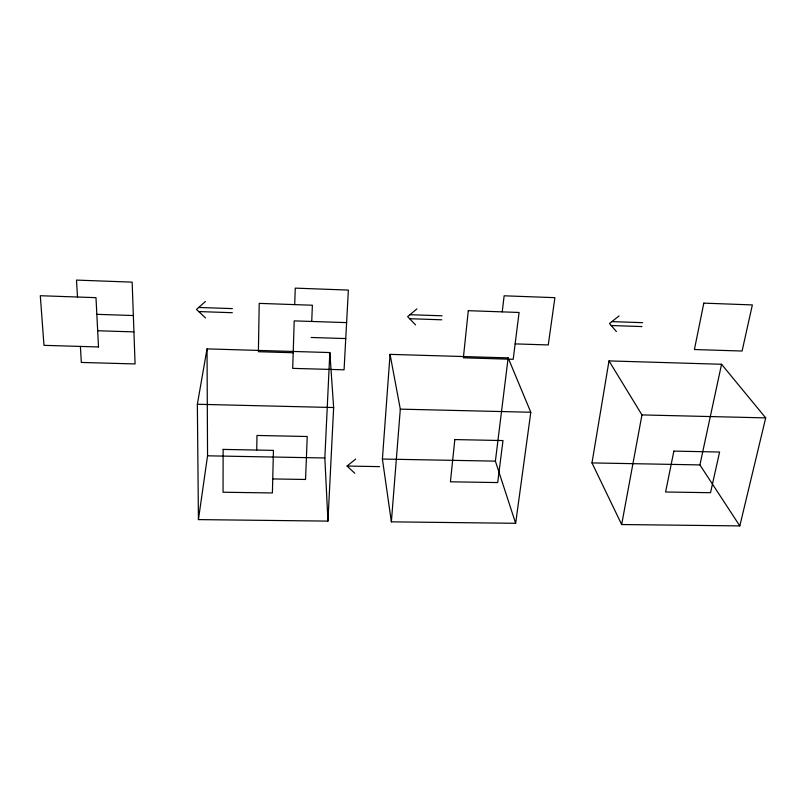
<?xml version="1.0" encoding="UTF-8"?>
<svg xmlns="http://www.w3.org/2000/svg" width="806" height="806" viewBox="0 0 806 806"><rect width="100%" height="100%" fill="white"/><g stroke="black" fill="none" stroke-linecap="round" stroke-linejoin="round"><path stroke-width="1.21" d="M256.731 450.05L256.973 435.462L307.237 436.509L305.555 479.469L272.74 478.935M294.724 304.618L295.248 288.135L348.363 290.079L344.071 369.813L292.699 368.372L294.21 320.879L346.61 322.622M311.741 321.463L312.375 305.232L259.21 303.378L258.394 351.718L293.193 352.756M327.951 521.109L324.848 457.979L329.845 352.554L207.031 348.887L197.359 404.269L198.427 519.598L327.951 521.109L333.644 407.534L329.845 352.554M382.407 459.047L390.054 354.358L508.143 357.884L530.801 412.259L515.649 523.296L391.373 521.845L382.407 459.047L495.388 461.133L515.649 523.296M391.373 521.845L400.31 409.136L390.054 354.358M502.229 311.872L504.133 295.802L554.891 297.666L548.271 344.938L515.145 343.89M495.388 461.133L508.143 357.884M198.427 519.598L207.555 455.813L207.031 348.887M591.987 462.916L609.004 360.907L721.561 364.272L765.7 417.891L739.817 525.905L621.658 524.535L591.987 462.916L699.9 464.911L739.817 525.905M621.658 524.535L641.959 414.919L609.004 360.907M699.9 464.911L721.561 364.272M205.429 301.494L196.483 309.433L205.52 317.937M416.904 308.889L407.645 316.637L415.574 324.909M354.781 473.243L347.064 466.049L355.648 459.098M619.028 315.952L609.497 323.508L616.409 331.578M207.555 455.813L324.848 457.979M347.064 466.049L379.566 466.624M197.359 404.269L333.644 407.534M400.31 409.136L530.801 412.259M641.959 414.919L765.7 417.891M97.677 330.752L133.927 331.901M311.116 337.472L345.754 338.56M198.75 311.569L232.34 312.708M409.639 318.713L441.728 319.801M611.23 325.533L641.929 326.571M96.841 314.33L133.343 315.539M198.719 307.459L232.37 308.607M409.962 314.703L442.101 315.801M611.875 321.624L642.624 322.682M77.497 297.021L76.499 280.095L132.154 282.14L135.076 363.949L81.335 362.438L80.398 346.419M223.131 449.405L223.05 492.234L272.398 492.95L273.435 450.373L223.131 449.405M454.826 439.572L450.413 481.807L497.695 482.562L502.984 440.57L454.826 439.572M468.286 310.683L463.369 357.814L513.2 359.305L519.094 312.466L468.286 310.683M673.866 451.108L665.595 492.003L710.529 492.698L719.597 452.025L673.866 451.108M703.809 303.137L694.419 349.532L742.094 351.033L752.361 304.93L703.809 303.137M98.503 346.963L43.977 345.341L40.3 295.721L95.985 297.666L98.503 346.963"/></g></svg>
